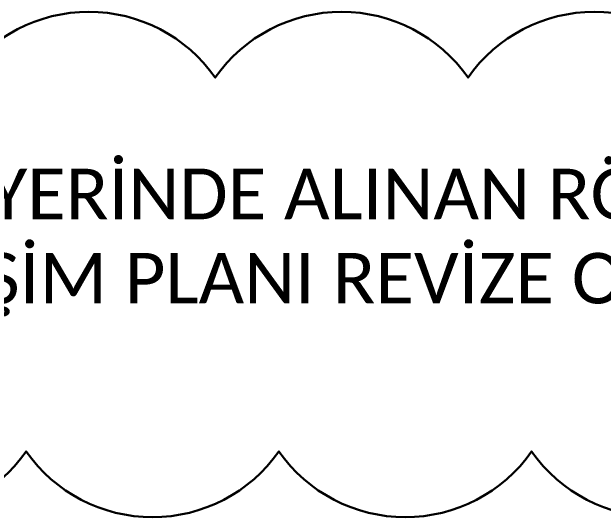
# Model space of a CAD drawing. Header units: millimetres. Extents: x -24 to 530668, y -246875 to -2983.
# Drawn here: x 258202 to 258763, y -107531 to -107051 of the extents above; entities that cross this region are included whole.
import ezdxf

# ---------------------------------------------------------------- set-up
doc = ezdxf.new("R2010")
doc.units = ezdxf.units.MM
doc.layers.add('irem rev', color=23, linetype='Continuous', lineweight=30)
doc.layers.add('yazı', color=11, linetype='Continuous')
doc.styles.add('yazı', font='arial.ttf')

msp = doc.modelspace()

# ---------------------------------------------------------------- linework, layer by layer
at = {"layer": 'irem rev'}
msp.add_lwpolyline([(257195.153, -107113.158, -0.5205671), (257435.153, -107113.158, -0.5205671), (257675.153, -107113.158, -0.5205671), (257915.153, -107113.158, -0.5205671), (258155.153, -107113.158, -0.5205671), (258395.153, -107113.158, -0.5205671), (258635.153, -107113.158, -0.5205671), (258875.153, -107113.158, -0.5205671), (259115.153, -107113.158, -0.5205671), (259207.809, -107260.502, -0.5205671), (259175.588, -107468.281, -0.5205671), (258935.588, -107468.281, -0.5205671), (258695.588, -107468.281, -0.5205671), (258455.588, -107468.281, -0.5205671), (258215.588, -107468.281, -0.5205671), (257975.588, -107468.281, -0.5205671), (257735.588, -107468.281, -0.5205671), (257495.588, -107468.281, -0.5205671), (257255.588, -107468.281, -0.5205671), (257195.153, -107288.716, -0.5205671)], format="xyb", close=True, dxfattribs=at)

# ---------------------------------------------------------------- texts
at = {"layer": 'yazı', "color": 3, "insert": (257283.001, -107199.735), "char_height": 48, "width": 4198.67903, "attachment_point": 1, "style": 'yazı'}
msp.add_mtext('{\\fCalibri|b0|i0|c162|p34;*ALTLIK PROJE YERLEŞTİRİLİP YERİNDE ALINAN RÖLÖVE İLE\\PÇAKIŞTIRILARAK PROJE YERLEŞİM PLANI REVİZE OLMUŞTUR}', dxfattribs=at)

doc.saveas('drawing.dxf')
